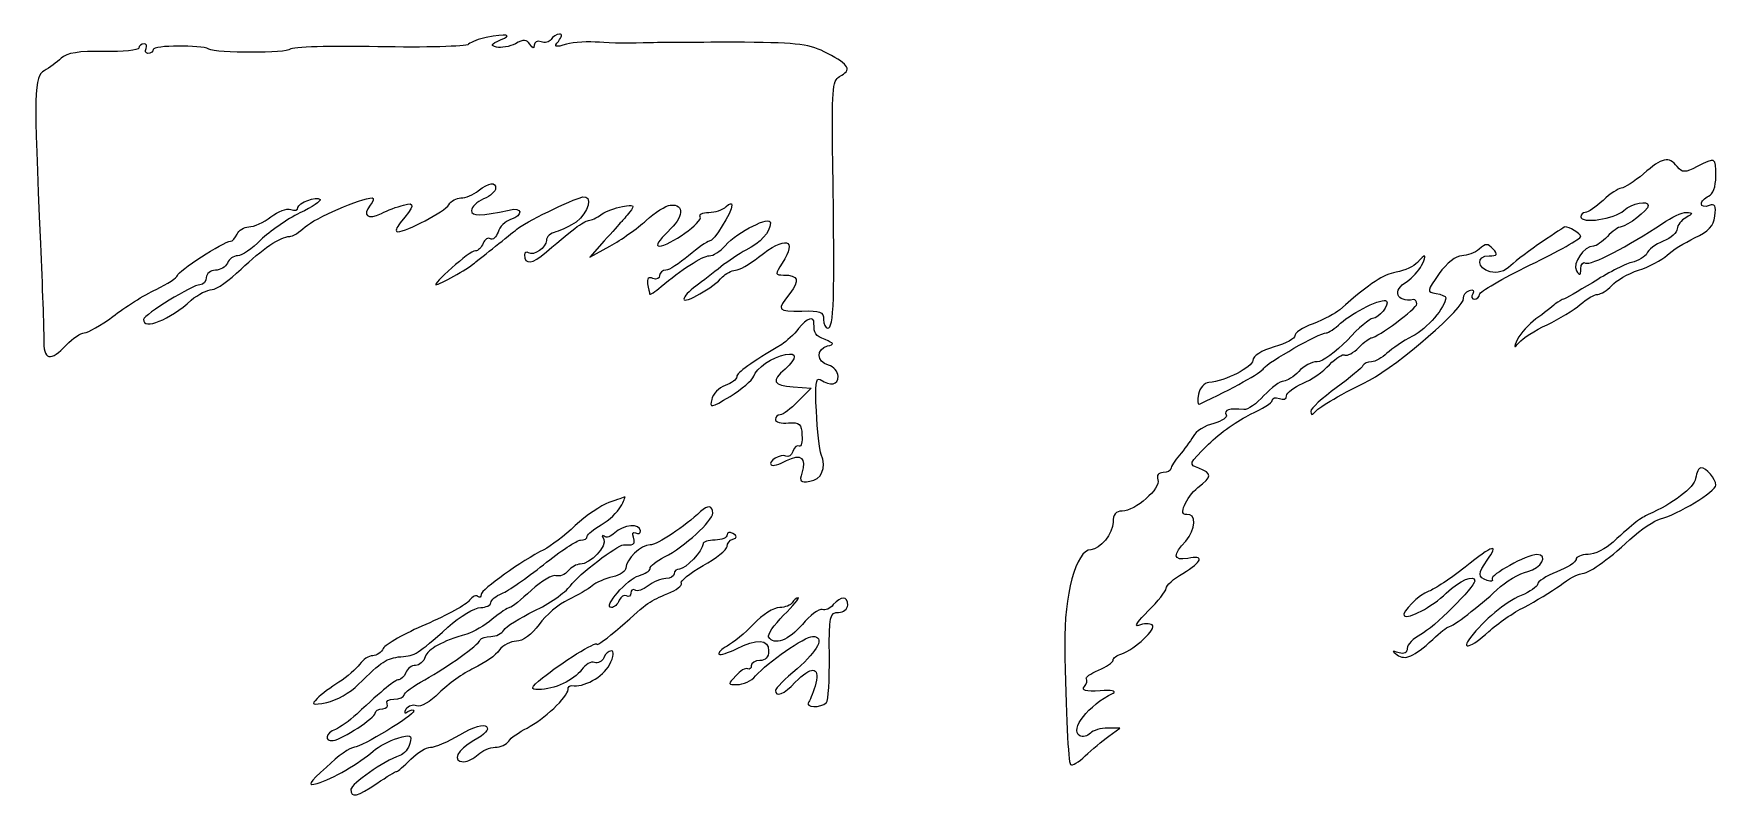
# Model space of a CAD drawing. Extents: x 0 to 69.4, y 0 to 30.3.
# Drawn here: x 63.28 to 69.34, y 12.75 to 15.5 of the extents above; entities that cross this region are included whole.
import ezdxf

# ---------------------------------------------------------------- set-up
doc = ezdxf.new("R2010")
doc.units = 0
doc.header["$MEASUREMENT"] = 0
doc.layers.get('0').update_dxf_attribs({"linetype": 'CONTINUOUS'})

msp = doc.modelspace()

# ---------------------------------------------------------------- linework, layer by layer
at = {"color": 0, "linetype": 'CONTINUOUS'}
for p, q in [((64.9132, 15.4896), (64.9132, 15.4896)), ((69.0793, 14.9983), (69.0793, 14.9983)), ((65.3385, 14.7569), (65.2864, 14.6979)), ((65.2864, 14.6979), (65.3593, 14.7379)), ((68.7149, 14.7535), (68.7149, 14.7535)), ((68.2653, 14.6789), (68.2653, 14.6789)), ((66.0381, 14.441), (66.0381, 14.441)), ((66.019, 14.231), (66.0832, 14.2258)), ((66.0832, 14.2258), (66.0364, 14.1789)), ((69.2668, 13.9013), (69.2668, 13.9013)), ((65.3558, 13.8144), (65.3558, 13.8144)), ((65.6857, 13.7814), (65.6857, 13.7814)), ((65.3767, 13.705), (65.3767, 13.705)), ((68.4371, 13.5818), (68.4371, 13.5818)), ((66.0156, 13.4533), (66.0156, 13.4533)), ((67.1942, 13.002), (67.1508, 13.002)), ((67.1543, 12.9725), (67.1942, 13.002))]:
    msp.add_line(p, q, dxfattribs=at)
for points in [[(63.6633, 15.4514), (63.6633, 15.4444), (63.6061, 15.4375), (63.5383, 15.4392)], [(63.6825, 15.4669), (63.6721, 15.4669), (63.6633, 15.46), (63.6633, 15.4514)], [(63.6894, 15.4496), (63.6946, 15.46), (63.6911, 15.4669), (63.6825, 15.4669)], [(63.6964, 15.4322), (63.6876, 15.4322), (63.6842, 15.441), (63.6894, 15.4496)], [(63.7154, 15.4461), (63.7154, 15.4392), (63.7068, 15.4322), (63.6964, 15.4322)], [(63.915, 15.4479), (63.889, 15.4635), (63.7154, 15.4618), (63.7154, 15.4461)], [(64.2085, 15.4479), (64.1997, 15.4322), (63.9411, 15.4322), (63.915, 15.4479)], [(64.5243, 15.4565), (64.356, 15.46), (64.2136, 15.4549), (64.2085, 15.4479)], [(64.8507, 15.4653), (64.8403, 15.4565), (64.6944, 15.4531), (64.5243, 15.4565)], [(64.9132, 15.4896), (64.8889, 15.4843), (64.8611, 15.4739), (64.8507, 15.4653)], [(64.9653, 15.4808), (65.0104, 15.5), (64.9896, 15.5035), (64.9132, 15.4896)], [(64.9514, 15.4549), (64.9271, 15.46), (64.9306, 15.4653), (64.9653, 15.4808)], [(65.0192, 15.4669), (64.9983, 15.4565), (64.9671, 15.4514), (64.9514, 15.4549)], [(65.0712, 15.4653), (65.059, 15.4826), (65.0486, 15.4843), (65.0192, 15.4669)], [(65.0868, 15.4618), (65.0868, 15.4479), (65.0817, 15.4479), (65.0712, 15.4653)], [(65.1111, 15.4739), (65.0972, 15.4792), (65.0868, 15.4739), (65.0868, 15.4618)], [(65.1476, 15.4826), (65.1407, 15.4722), (65.125, 15.4688), (65.1111, 15.4739)], [(65.1771, 15.5017), (65.1667, 15.5017), (65.1528, 15.4931), (65.1476, 15.4826)], [(65.2032, 15.4653), (65.1615, 15.4531), (65.1563, 15.4549), (65.1736, 15.4757)], [(65.1736, 15.4757), (65.1875, 15.4931), (65.1893, 15.5017), (65.1771, 15.5017)], [(65.3211, 15.4722), (65.2829, 15.4757), (65.2292, 15.4722), (65.2032, 15.4653)], [(65.5035, 15.4704), (65.441, 15.4688), (65.3593, 15.4688), (65.3211, 15.4722)], [(65.8436, 15.4722), (65.7186, 15.4722), (65.566, 15.4722), (65.5035, 15.4704)], [(66.1422, 15.4322), (66.0797, 15.4653), (66.0399, 15.4704), (65.8436, 15.4722)], [(63.3839, 15.4149), (63.3682, 15.401), (63.3422, 15.3803), (63.3231, 15.3699)], [(63.5383, 15.4392), (63.4481, 15.441), (63.4047, 15.434), (63.3839, 15.4149)], [(66.1856, 15.349), (66.2307, 15.3733), (66.2221, 15.3906), (66.1422, 15.4322)], [(63.3231, 15.3699), (63.2867, 15.3472), (63.285, 15.3039), (63.3093, 14.7465)], [(66.1612, 15.04), (66.1578, 15.2986), (66.1596, 15.3333), (66.1856, 15.349)], [(66.1422, 14.4428), (66.1665, 14.4428), (66.1682, 14.5347), (66.1612, 15.04)], [(69.2008, 15.0243), (69.1696, 15.0625), (69.1471, 15.0574), (69.0793, 14.9983)], [(69.2721, 15.0243), (69.2269, 15.0018), (69.22, 15.0018), (69.2008, 15.0243)], [(69.3397, 14.9896), (69.3397, 15.059), (69.3381, 15.059), (69.2721, 15.0243)], [(64.8854, 14.9375), (64.9254, 14.9671), (64.9479, 14.9706), (64.9479, 14.9463)], [(69.0793, 14.9983), (69.0464, 14.9706), (69.0099, 14.9479), (68.9994, 14.9463)], [(69.3137, 14.9185), (69.3293, 14.9236), (69.3397, 14.9514), (69.3397, 14.9896)], [(64.2362, 14.8768), (64.2362, 14.8942), (64.3039, 14.9185), (64.316, 14.9063)], [(64.316, 14.9063), (64.3212, 14.9011), (64.2882, 14.8785), (64.2432, 14.8576)], [(64.2622, 14.8074), (64.2969, 14.8386), (64.4636, 14.9115), (64.5035, 14.9115)], [(64.5035, 14.9115), (64.5104, 14.9115), (64.5087, 14.8993), (64.4965, 14.8854)], [(64.6164, 14.8854), (64.6597, 14.8993), (64.6563, 14.8819), (64.6042, 14.8213)], [(64.7796, 14.8872), (64.7865, 14.9011), (64.8074, 14.9115), (64.8229, 14.9115)], [(64.8229, 14.9115), (64.8386, 14.9115), (64.8681, 14.9236), (64.8854, 14.9375)], [(64.9046, 14.9081), (64.8803, 14.8976), (64.8611, 14.8785), (64.8611, 14.8664)], [(64.9479, 14.9463), (64.9479, 14.9358), (64.9289, 14.9185), (64.9046, 14.9081)], [(65.0243, 14.7986), (65.0469, 14.8213), (65.2239, 14.9063), (65.2604, 14.915)], [(65.2604, 14.915), (65.2986, 14.9236), (65.2829, 14.8576), (65.2378, 14.8247)], [(68.9336, 14.9028), (68.9075, 14.8785), (68.8797, 14.8594), (68.8693, 14.8594)], [(68.9994, 14.9463), (68.9892, 14.9463), (68.9596, 14.9271), (68.9336, 14.9028)], [(69.0082, 14.8664), (69.0376, 14.8924), (69.0967, 14.9046), (69.0967, 14.8838)], [(69.2876, 14.8907), (69.2876, 14.8993), (69.2999, 14.9115), (69.3137, 14.9185)], [(64.0592, 14.8074), (64.0782, 14.8074), (64.1129, 14.8229), (64.139, 14.8438)], [(64.2432, 14.8576), (64.1962, 14.8351), (64.1337, 14.79), (64.1025, 14.7604)], [(64.139, 14.8438), (64.165, 14.8629), (64.1962, 14.875), (64.2101, 14.8699)], [(64.2101, 14.8699), (64.224, 14.8646), (64.2362, 14.8681), (64.2362, 14.8768)], [(64.4965, 14.8854), (64.4653, 14.849), (64.4879, 14.8317), (64.5365, 14.856)], [(64.5365, 14.856), (64.5574, 14.8664), (64.5938, 14.8803), (64.6164, 14.8854)], [(64.5956, 14.79), (64.6268, 14.79), (64.7657, 14.8629), (64.7796, 14.8872)], [(64.8611, 14.8664), (64.8611, 14.8456), (64.8942, 14.8456), (64.9965, 14.8681)], [(64.9965, 14.8681), (65.0435, 14.8803), (65.0486, 14.849), (65.0018, 14.8333)], [(65.2864, 14.8317), (65.2986, 14.8333), (65.3194, 14.8438), (65.3315, 14.8542)], [(65.3315, 14.8542), (65.3454, 14.8629), (65.3767, 14.8768), (65.4044, 14.8803)], [(65.4306, 14.8611), (65.4183, 14.8456), (65.4044, 14.8299), (65.3993, 14.8247)], [(65.4044, 14.8803), (65.4461, 14.8889), (65.4496, 14.8854), (65.4306, 14.8611)], [(65.4896, 14.8299), (65.5208, 14.8594), (65.5607, 14.8838), (65.5764, 14.8854)], [(65.5364, 14.7379), (65.5729, 14.7379), (65.6961, 14.8264), (65.6839, 14.8438)], [(65.5764, 14.8854), (65.6301, 14.8907), (65.625, 14.8421), (65.5676, 14.79)], [(65.6839, 14.8438), (65.6788, 14.8525), (65.6926, 14.8594), (65.7151, 14.8594)], [(65.7151, 14.8594), (65.7378, 14.8594), (65.7656, 14.8681), (65.7776, 14.8803)], [(65.7985, 14.8854), (65.7985, 14.8594), (65.7325, 14.7553), (65.7169, 14.7553)], [(65.7742, 14.7396), (65.8211, 14.7917), (65.9374, 14.849), (65.9374, 14.8213)], [(65.7776, 14.8803), (65.7899, 14.8924), (65.7985, 14.8942), (65.7985, 14.8854)], [(68.8538, 14.8438), (68.8538, 14.8178), (68.9753, 14.8351), (69.0082, 14.8664)], [(68.8693, 14.8594), (68.8607, 14.8594), (68.8538, 14.8525), (68.8538, 14.8438)], [(69.0967, 14.8838), (69.0967, 14.8681), (69.0203, 14.809), (68.9994, 14.8074)], [(69.1471, 14.8194), (69.18, 14.8421), (69.2182, 14.8594), (69.2339, 14.8594)], [(69.2321, 14.8403), (69.2147, 14.8317), (69.2008, 14.8125), (69.2008, 14.8004)], [(69.2339, 14.8594), (69.2582, 14.8576), (69.2582, 14.856), (69.2321, 14.8403)], [(69.2633, 14.7674), (69.3137, 14.7917), (69.3328, 14.8108), (69.3362, 14.8456)], [(69.3154, 14.8838), (69.2999, 14.8785), (69.2876, 14.8803), (69.2876, 14.8907)], [(69.3362, 14.8456), (69.3415, 14.8838), (69.3362, 14.8924), (69.3154, 14.8838)], [(63.9932, 14.7553), (64.0001, 14.7553), (64.0106, 14.7674), (64.0175, 14.7813)], [(64.0175, 14.7813), (64.0226, 14.7951), (64.0418, 14.8074), (64.0592, 14.8074)], [(64.2067, 14.7726), (64.2171, 14.7726), (64.2414, 14.7882), (64.2622, 14.8074)], [(64.6042, 14.8213), (64.5903, 14.8039), (64.5851, 14.79), (64.5956, 14.79)], [(64.9567, 14.7882), (64.9497, 14.7708), (64.9375, 14.7588), (64.9289, 14.7639)], [(64.9479, 14.7379), (64.9792, 14.7622), (65.0122, 14.79), (65.0243, 14.7986)], [(65.0018, 14.8333), (64.9826, 14.8282), (64.9618, 14.8074), (64.9567, 14.7882)], [(65.1303, 14.7171), (65.2396, 14.8108), (65.2656, 14.8282), (65.2864, 14.8317)], [(65.165, 14.79), (65.1458, 14.7847), (65.1303, 14.7708), (65.1303, 14.7588)], [(65.2378, 14.8247), (65.2169, 14.8108), (65.184, 14.7951), (65.165, 14.79)], [(65.3993, 14.8247), (65.394, 14.8194), (65.3681, 14.7882), (65.3385, 14.7569)], [(65.3593, 14.7379), (65.3993, 14.7604), (65.4583, 14.8021), (65.4896, 14.8299)], [(65.5676, 14.79), (65.5347, 14.7588), (65.5225, 14.7379), (65.5364, 14.7379)], [(65.9374, 14.8213), (65.9357, 14.7882), (65.901, 14.75), (65.8489, 14.724)], [(68.7964, 14.8074), (68.7947, 14.8074), (68.7582, 14.7831), (68.7149, 14.7535)], [(68.8538, 14.7726), (68.8538, 14.7831), (68.8103, 14.809), (68.7964, 14.8074)], [(68.8711, 14.6771), (68.8885, 14.6667), (69.0256, 14.7379), (69.1471, 14.8194)], [(68.9994, 14.8074), (68.9892, 14.8074), (68.9665, 14.7917), (68.9492, 14.7726)], [(69.2008, 14.8004), (69.2008, 14.7865), (69.1783, 14.7674), (69.1506, 14.7553)], [(63.3093, 14.7465), (63.3163, 14.5938), (63.3214, 14.4393), (63.3214, 14.4046)], [(63.8022, 14.6319), (63.8022, 14.6476), (63.9689, 14.7553), (63.9932, 14.7553)], [(64.1025, 14.7604), (64.0712, 14.7292), (64.0349, 14.7032), (64.0192, 14.7032)], [(64.0314, 14.6546), (64.1078, 14.7275), (64.1719, 14.7726), (64.2067, 14.7726)], [(64.875, 14.7206), (64.8646, 14.7206), (64.8264, 14.6928), (64.79, 14.6597)], [(64.8715, 14.6771), (64.8837, 14.6875), (64.9167, 14.7136), (64.9479, 14.7379)], [(64.9028, 14.7483), (64.8976, 14.7326), (64.8837, 14.7206), (64.875, 14.7206)], [(64.9289, 14.7639), (64.9201, 14.7708), (64.9081, 14.7622), (64.9028, 14.7483)], [(65.066, 14.7136), (65.059, 14.7188), (65.0521, 14.7153), (65.0521, 14.7067)], [(65.1303, 14.7588), (65.1303, 14.7326), (65.0851, 14.7014), (65.066, 14.7136)], [(65.7169, 14.7553), (65.7082, 14.7553), (65.6753, 14.731), (65.6424, 14.7032)], [(65.7169, 14.7032), (65.7308, 14.7032), (65.7551, 14.7188), (65.7742, 14.7396)], [(65.8489, 14.724), (65.8246, 14.7101), (65.7829, 14.684), (65.7586, 14.6632)], [(65.894, 14.6979), (65.9913, 14.7761), (66.0364, 14.7639), (65.979, 14.6771)], [(68.4875, 14.7275), (68.4736, 14.7136), (68.444, 14.7032), (68.425, 14.7032)], [(68.5378, 14.7275), (68.5188, 14.7483), (68.5118, 14.7483), (68.4875, 14.7275)], [(68.5239, 14.7032), (68.5533, 14.7032), (68.5568, 14.7067), (68.5378, 14.7275)], [(68.7149, 14.7535), (68.6714, 14.724), (68.6211, 14.6858), (68.6019, 14.6685)], [(68.6714, 14.6701), (68.7721, 14.7188), (68.8538, 14.7657), (68.8538, 14.7726)], [(68.8989, 14.7379), (68.8642, 14.7379), (68.8225, 14.6754), (68.8381, 14.6493)], [(68.9492, 14.7726), (68.9318, 14.7535), (68.9093, 14.7379), (68.8989, 14.7379)], [(69.1506, 14.7553), (69.1228, 14.7449), (69.095, 14.724), (69.0915, 14.7118)], [(69.1644, 14.7049), (69.1818, 14.7222), (69.2269, 14.75), (69.2633, 14.7674)], [(63.9828, 14.6771), (63.9758, 14.6632), (63.9567, 14.6511), (63.9393, 14.6511)], [(64.0192, 14.7032), (64.0036, 14.7032), (63.9879, 14.691), (63.9828, 14.6771)], [(64.79, 14.6597), (64.7518, 14.6268), (64.7275, 14.599), (64.7326, 14.599)], [(64.7326, 14.599), (64.7465, 14.599), (64.8456, 14.6546), (64.8715, 14.6771)], [(65.0521, 14.7067), (65.0521, 14.6701), (65.0782, 14.6719), (65.1303, 14.7171)], [(65.5433, 14.5921), (65.6128, 14.6511), (65.6926, 14.7032), (65.7169, 14.7032)], [(65.6424, 14.7032), (65.6093, 14.6754), (65.5711, 14.6511), (65.5607, 14.6511)], [(65.7586, 14.6632), (65.7325, 14.6424), (65.6926, 14.6111), (65.6683, 14.5938)], [(65.8107, 14.6511), (65.8246, 14.6511), (65.861, 14.6719), (65.894, 14.6979)], [(65.979, 14.6771), (65.9531, 14.6354), (65.9531, 14.6338), (65.9843, 14.6338)], [(68.2653, 14.6789), (68.2531, 14.665), (68.2201, 14.6493), (68.1889, 14.6442)], [(68.2288, 14.6111), (68.2461, 14.6233), (68.2704, 14.6493), (68.2808, 14.6685)], [(68.2808, 14.6685), (68.3017, 14.7083), (68.2947, 14.7136), (68.2653, 14.6789)], [(68.425, 14.7032), (68.4042, 14.7032), (68.3711, 14.6771), (68.3433, 14.6389)], [(68.5274, 14.6458), (68.4788, 14.6581), (68.4771, 14.7032), (68.5239, 14.7032)], [(68.4892, 14.5643), (68.4892, 14.5729), (68.5707, 14.6215), (68.6714, 14.6701)], [(68.6019, 14.6685), (68.5794, 14.6458), (68.5533, 14.6389), (68.5274, 14.6458)], [(68.8538, 14.6563), (68.8538, 14.6736), (68.8624, 14.6824), (68.8711, 14.6771)], [(69.036, 14.6789), (69.0099, 14.6719), (68.9457, 14.6389), (68.8954, 14.606)], [(69.0915, 14.7118), (69.0862, 14.6997), (69.0603, 14.6858), (69.036, 14.6789)], [(69.0619, 14.6511), (69.1001, 14.6632), (69.1453, 14.6875), (69.1644, 14.7049)], [(63.8837, 14.599), (63.8578, 14.599), (63.6825, 14.4914), (63.6807, 14.474)], [(63.7258, 14.5817), (63.7675, 14.6025), (63.8022, 14.625), (63.8022, 14.6319)], [(63.9064, 14.625), (63.9064, 14.6111), (63.896, 14.599), (63.8837, 14.599)], [(63.9393, 14.6511), (63.9219, 14.6511), (63.9064, 14.6389), (63.9064, 14.625)], [(63.9272, 14.5817), (63.9428, 14.5817), (63.9897, 14.6146), (64.0314, 14.6546)], [(65.5139, 14.6215), (65.4982, 14.6285), (65.4913, 14.6215), (65.4947, 14.6025)], [(65.4947, 14.6025), (65.4982, 14.5868), (65.5017, 14.5694), (65.5017, 14.566)], [(65.5382, 14.6319), (65.5382, 14.6215), (65.5278, 14.6164), (65.5139, 14.6215)], [(65.5607, 14.6511), (65.5486, 14.6511), (65.5382, 14.6424), (65.5382, 14.6319)], [(65.625, 14.5469), (65.625, 14.5278), (65.7343, 14.5903), (65.7638, 14.6268)], [(65.7638, 14.6268), (65.776, 14.6389), (65.7968, 14.6511), (65.8107, 14.6511)], [(65.9843, 14.6338), (66.0381, 14.6338), (66.0433, 14.6146), (66.0068, 14.5678)], [(68.1889, 14.6442), (68.1403, 14.6338), (68.1038, 14.6111), (67.9858, 14.5088)], [(68.2514, 14.5451), (68.1889, 14.5347), (68.1732, 14.5782), (68.2288, 14.6111)], [(68.3433, 14.6389), (68.3, 14.5764), (68.2982, 14.5729), (68.3329, 14.5678)], [(68.8954, 14.606), (68.8433, 14.5747), (68.7964, 14.5469), (68.7913, 14.5469)], [(68.8381, 14.6493), (68.8503, 14.6303), (68.8538, 14.6319), (68.8538, 14.6563)], [(68.9649, 14.5956), (68.9804, 14.6146), (69.0237, 14.6389), (69.0619, 14.6511)], [(63.5696, 14.4844), (63.6131, 14.5174), (63.6825, 14.5625), (63.7258, 14.5817)], [(63.6807, 14.474), (63.679, 14.4342), (63.7744, 14.4722), (63.8525, 14.5435)], [(63.8525, 14.5435), (63.8768, 14.5643), (63.9115, 14.5817), (63.9272, 14.5817)], [(65.5017, 14.566), (65.5035, 14.5608), (65.5208, 14.5729), (65.5433, 14.5921)], [(65.6683, 14.5938), (65.644, 14.5764), (65.625, 14.5556), (65.625, 14.5469)], [(66.0068, 14.5678), (65.9582, 14.5069), (65.9617, 14.5018), (66.0503, 14.5035)], [(67.9893, 14.4601), (68.0326, 14.5), (68.1419, 14.5539), (68.1542, 14.54)], [(68.0933, 14.2553), (68.1975, 14.3108), (68.4389, 14.5192), (68.4319, 14.5504)], [(68.1542, 14.54), (68.1663, 14.5278), (68.1264, 14.4775), (68.1038, 14.4775)], [(68.3676, 14.5521), (68.3676, 14.5192), (68.3, 14.4393), (68.2479, 14.4133)], [(68.2635, 14.5296), (68.2635, 14.54), (68.2583, 14.5451), (68.2514, 14.5451)], [(68.3329, 14.5678), (68.3521, 14.5643), (68.3676, 14.5574), (68.3676, 14.5521)], [(68.4319, 14.5504), (68.4301, 14.5608), (68.4389, 14.5729), (68.4528, 14.5782)], [(68.4528, 14.5782), (68.4667, 14.5833), (68.4718, 14.5782), (68.4649, 14.566)], [(68.4649, 14.566), (68.4579, 14.5556), (68.4614, 14.5469), (68.4701, 14.5469)], [(68.4701, 14.5469), (68.4806, 14.5469), (68.4892, 14.5539), (68.4892, 14.5643)], [(68.7913, 14.5469), (68.7878, 14.5469), (68.7739, 14.5382), (68.7617, 14.5296)], [(68.8519, 14.5278), (68.8746, 14.5486), (68.9024, 14.5643), (68.9144, 14.5643)], [(68.9144, 14.5643), (68.9267, 14.5643), (68.9475, 14.5782), (68.9649, 14.5956)], [(63.4672, 14.4254), (63.4811, 14.4254), (63.5279, 14.4532), (63.5696, 14.4844)], [(66.0936, 14.4601), (66.0936, 14.4879), (66.0693, 14.4792), (66.0381, 14.441)], [(66.0503, 14.5035), (66.1163, 14.5069), (66.1283, 14.5018), (66.1283, 14.474)], [(67.9858, 14.5088), (67.9719, 14.4965), (67.9303, 14.474), (67.8903, 14.4583)], [(68.1038, 14.4775), (68.0951, 14.4775), (68.0535, 14.4428), (68.0136, 14.3994)], [(68.1003, 14.4081), (68.1211, 14.4081), (68.2635, 14.5139), (68.2635, 14.5296)], [(68.6922, 14.4757), (68.6663, 14.4567), (68.6367, 14.4238), (68.6262, 14.4029)], [(68.7617, 14.5296), (68.7496, 14.5192), (68.72, 14.4949), (68.6922, 14.4757)], [(68.7322, 14.4549), (68.7756, 14.4757), (68.8294, 14.5069), (68.8519, 14.5278)], [(63.4029, 14.3821), (63.4256, 14.4064), (63.455, 14.4254), (63.4672, 14.4254)], [(66.0381, 14.441), (66.0225, 14.4203), (65.9947, 14.3942), (65.9774, 14.3838)], [(66.1336, 14.4011), (66.0971, 14.4168), (66.0936, 14.4219), (66.0936, 14.4601)], [(66.1283, 14.474), (66.1283, 14.4567), (66.1353, 14.4428), (66.1422, 14.4428)], [(67.7132, 14.2988), (67.7271, 14.3196), (67.9129, 14.4254), (67.9372, 14.4254)], [(67.8243, 14.415), (67.8261, 14.4046), (67.7931, 14.3872), (67.7497, 14.3751)], [(67.8903, 14.4583), (67.8521, 14.4444), (67.8226, 14.4238), (67.8243, 14.415)], [(67.9372, 14.4254), (67.9458, 14.4254), (67.9685, 14.441), (67.9893, 14.4601)], [(68.6315, 14.3907), (68.6436, 14.4064), (68.6887, 14.4342), (68.7322, 14.4549)], [(63.3214, 14.4046), (63.3196, 14.3265), (63.3457, 14.3196), (63.4029, 14.3821)], [(65.9774, 14.3838), (65.8679, 14.3196), (65.8158, 14.2814), (65.8158, 14.2675)], [(65.9913, 14.3474), (66.0346, 14.356), (66.0329, 14.3351), (65.9894, 14.2953)], [(66.1457, 14.3092), (66.1024, 14.3196), (66.1006, 14.3682), (66.1422, 14.3786)], [(66.1422, 14.3786), (66.1682, 14.3838), (66.1665, 14.3872), (66.1336, 14.4011)], [(67.7497, 14.3751), (67.7046, 14.3613), (67.6733, 14.3421), (67.6733, 14.3265)], [(68.0136, 14.3994), (67.9719, 14.356), (67.9233, 14.3213), (67.9042, 14.3213)], [(68.0049, 14.3456), (68.0136, 14.3421), (68.0344, 14.3525), (68.0551, 14.3733)], [(68.0551, 14.3733), (68.0743, 14.3925), (68.0951, 14.4081), (68.1003, 14.4081)], [(68.2479, 14.4133), (68.2149, 14.396), (68.1732, 14.3682), (68.1558, 14.3525)], [(68.6262, 14.4029), (68.6107, 14.3699), (68.6124, 14.3682), (68.6315, 14.3907)], [(65.8767, 14.2692), (65.8853, 14.2988), (65.9443, 14.3386), (65.9913, 14.3474)], [(65.9894, 14.2953), (65.9392, 14.2501), (65.9461, 14.2379), (66.019, 14.231)], [(66.1804, 14.2692), (66.1804, 14.2865), (66.1647, 14.3039), (66.1457, 14.3092)], [(67.4807, 14.1685), (67.6021, 14.2258), (67.7028, 14.2814), (67.7132, 14.2988)], [(67.6733, 14.3265), (67.6733, 14.3022), (67.5744, 14.2518), (67.5154, 14.2467)], [(67.9042, 14.3213), (67.8851, 14.3213), (67.8556, 14.3057), (67.8382, 14.2865)], [(67.8521, 14.2432), (67.8817, 14.2553), (67.9268, 14.2865), (67.9493, 14.3108)], [(67.9493, 14.3108), (67.9719, 14.3351), (67.9979, 14.3508), (68.0049, 14.3456)], [(68.069, 14.3074), (68.0674, 14.3004), (68.0222, 14.264), (67.9736, 14.2275)], [(68.1003, 14.3213), (68.0864, 14.3213), (68.0725, 14.3161), (68.069, 14.3074)], [(68.1558, 14.3525), (68.1385, 14.3351), (68.1142, 14.3213), (68.1003, 14.3213)], [(65.7742, 14.2363), (65.7517, 14.2275), (65.729, 14.205), (65.7256, 14.1858)], [(65.8158, 14.2675), (65.8158, 14.2588), (65.7968, 14.2432), (65.7742, 14.2363)], [(65.7915, 14.1963), (65.8332, 14.2224), (65.8714, 14.2553), (65.8767, 14.2692)], [(66.1024, 14.1442), (66.0971, 14.2379), (66.1006, 14.2675), (66.1163, 14.2571)], [(66.1163, 14.2571), (66.1544, 14.2328), (66.1804, 14.2379), (66.1804, 14.2692)], [(67.5154, 14.2467), (67.4981, 14.2449), (67.4824, 14.2275), (67.4772, 14.205)], [(67.7844, 14.2518), (67.7706, 14.2518), (67.7393, 14.2275), (67.7132, 14.1997)], [(67.8382, 14.2865), (67.8208, 14.2675), (67.7965, 14.2518), (67.7844, 14.2518)], [(67.7949, 14.1981), (67.7949, 14.2101), (67.8208, 14.2293), (67.8521, 14.2432)], [(67.8956, 14.139), (67.9076, 14.1564), (67.9667, 14.1911), (68.0933, 14.2553)], [(65.7256, 14.1858), (65.7169, 14.1546), (65.7221, 14.1546), (65.7915, 14.1963)], [(66.0364, 14.1789), (66.0103, 14.1511), (65.9808, 14.1303), (65.9721, 14.1303)], [(67.4772, 14.205), (67.4737, 14.1824), (67.4737, 14.1668), (67.4807, 14.1685)], [(67.7132, 14.1997), (67.6872, 14.1703), (67.6542, 14.1476), (67.6403, 14.1494)], [(67.6646, 14.1321), (67.7081, 14.1511), (67.7428, 14.1738), (67.7428, 14.1824)], [(67.7428, 14.1824), (67.7428, 14.1911), (67.7549, 14.1946), (67.7688, 14.1893)], [(67.7688, 14.1893), (67.7826, 14.1824), (67.7949, 14.1876), (67.7949, 14.1981)], [(67.9736, 14.2275), (67.9233, 14.1911), (67.8817, 14.1529), (67.8817, 14.1425)], [(65.9721, 14.1303), (65.9617, 14.1303), (65.9547, 14.1233), (65.9547, 14.1129)], [(65.9547, 14.1129), (65.9547, 14.1043), (65.9756, 14.099), (66.0017, 14.1008)], [(66.1197, 13.9879), (66.1128, 14.0036), (66.1058, 14.0747), (66.1024, 14.1442)], [(67.5136, 14.0244), (67.5536, 14.0643), (67.6229, 14.1129), (67.6646, 14.1321)], [(67.5778, 14.1303), (67.5831, 14.1217), (67.5622, 14.1078), (67.5328, 14.099)], [(67.6403, 14.1494), (67.5882, 14.1546), (67.5675, 14.1476), (67.5778, 14.1303)], [(67.8817, 14.1425), (67.8817, 14.1286), (67.8868, 14.1286), (67.8956, 14.139)], [(66.0017, 14.1008), (66.0415, 14.1043), (66.0485, 14.0974), (66.0503, 14.0574)], [(66.0503, 14.0574), (66.0519, 14.0314), (66.0485, 14.014), (66.0399, 14.0175)], [(67.4581, 14.0522), (67.4476, 14.0349), (67.4251, 14.0036), (67.4094, 13.9844)], [(67.5328, 14.099), (67.5015, 14.0921), (67.4685, 14.0713), (67.4581, 14.0522)], [(65.9929, 13.981), (65.9756, 13.9914), (65.9253, 13.9619), (65.9392, 13.9499)], [(66.0172, 13.9983), (66.0121, 13.9844), (66.0017, 13.9758), (65.9929, 13.981)], [(65.9947, 13.9654), (66.0468, 13.9914), (66.0676, 13.9758), (66.0503, 13.9203)], [(66.0399, 14.0175), (66.0329, 14.0226), (66.0225, 14.014), (66.0172, 13.9983)], [(67.4789, 13.9376), (67.4407, 13.9515), (67.4425, 13.9533), (67.5136, 14.0244)], [(65.9392, 13.9499), (65.9443, 13.9446), (65.9686, 13.9515), (65.9947, 13.9654)], [(66.0781, 13.8908), (66.1214, 13.896), (66.1388, 13.9394), (66.1197, 13.9879)], [(67.3782, 13.936), (67.3782, 13.929), (67.3661, 13.9221), (67.3504, 13.9221)], [(67.4094, 13.9844), (67.3921, 13.9654), (67.3782, 13.9446), (67.3782, 13.936)], [(67.4754, 13.8682), (67.5275, 13.9082), (67.5275, 13.9186), (67.4789, 13.9376)], [(69.286, 13.9394), (69.279, 13.9394), (69.2703, 13.9221), (69.2668, 13.9013)], [(69.3397, 13.8769), (69.3397, 13.8994), (69.305, 13.9394), (69.286, 13.9394)], [(66.0503, 13.9203), (66.0399, 13.8908), (66.045, 13.8856), (66.0781, 13.8908)], [(67.3314, 13.896), (67.3435, 13.8665), (67.2497, 13.7832), (67.2029, 13.7832)], [(67.3504, 13.9221), (67.3331, 13.9221), (67.3261, 13.9117), (67.3314, 13.896)], [(69.2668, 13.9013), (69.2617, 13.8682), (69.1835, 13.8092), (69.0967, 13.771)], [(69.1401, 13.7554), (69.2026, 13.771), (69.3397, 13.8543), (69.3397, 13.8769)], [(65.3558, 13.8144), (65.3281, 13.804), (65.2725, 13.7675), (65.2343, 13.7311)], [(65.4132, 13.8335), (65.4097, 13.8335), (65.3854, 13.8248), (65.3558, 13.8144)], [(65.3975, 13.7988), (65.4097, 13.8196), (65.4149, 13.8352), (65.4132, 13.8335)], [(67.4356, 13.771), (67.4025, 13.7641), (67.4321, 13.8335), (67.4754, 13.8682)], [(65.3281, 13.7345), (65.3558, 13.7502), (65.3871, 13.7797), (65.3975, 13.7988)], [(65.6857, 13.7814), (65.6301, 13.7293), (65.5294, 13.6616), (65.5035, 13.6616)], [(65.5556, 13.6182), (65.6285, 13.6564), (65.729, 13.7467), (65.729, 13.7762)], [(65.729, 13.7762), (65.729, 13.804), (65.7117, 13.8057), (65.6857, 13.7814)], [(67.2029, 13.7832), (67.1803, 13.7832), (67.1699, 13.771), (67.1699, 13.7432)], [(67.4321, 13.6755), (67.4685, 13.7154), (67.4703, 13.7779), (67.4356, 13.771)], [(69.0967, 13.771), (69.0689, 13.7588), (69.0464, 13.7415), (68.97, 13.672)], [(69.0307, 13.6807), (69.0707, 13.7172), (69.1193, 13.7502), (69.1401, 13.7554)], [(65.2343, 13.7311), (65.1962, 13.6946), (65.1458, 13.6564), (65.1215, 13.6443)], [(65.2535, 13.679), (65.2674, 13.679), (65.2778, 13.6842), (65.2778, 13.6929)], [(65.2778, 13.6929), (65.2778, 13.6998), (65.3003, 13.7172), (65.3281, 13.7345)], [(65.3385, 13.6929), (65.3299, 13.6998), (65.3299, 13.6946), (65.3368, 13.6825)], [(65.3767, 13.705), (65.3628, 13.6911), (65.3454, 13.6859), (65.3385, 13.6929)], [(65.4688, 13.712), (65.4688, 13.7398), (65.4063, 13.7345), (65.3767, 13.705)], [(65.4357, 13.6616), (65.4461, 13.6616), (65.4496, 13.6738), (65.4444, 13.6894)], [(65.4444, 13.6894), (65.4392, 13.7033), (65.441, 13.7102), (65.4514, 13.705)], [(65.4514, 13.705), (65.4618, 13.6998), (65.4688, 13.7033), (65.4688, 13.712)], [(65.7811, 13.6981), (65.7811, 13.6877), (65.7621, 13.679), (65.7378, 13.679)], [(65.8019, 13.7033), (65.7899, 13.7102), (65.7811, 13.7068), (65.7811, 13.6981)], [(65.8019, 13.6825), (65.8176, 13.6877), (65.8176, 13.6929), (65.8019, 13.7033)], [(67.1699, 13.7432), (67.1699, 13.7033), (67.1231, 13.6443), (67.09, 13.6443)], [(65.1215, 13.6443), (65.0435, 13.6061), (64.8958, 13.5002), (64.8958, 13.4829)], [(65.1199, 13.5904), (65.1806, 13.6391), (65.2413, 13.679), (65.2535, 13.679)], [(65.2169, 13.5141), (65.2465, 13.5557), (65.3854, 13.6616), (65.4079, 13.6616)], [(65.3368, 13.6825), (65.3507, 13.6582), (65.2882, 13.5922), (65.2517, 13.5922)], [(65.4079, 13.6616), (65.4132, 13.6616), (65.4253, 13.6616), (65.4357, 13.6616)], [(65.5035, 13.6616), (65.4704, 13.6616), (65.4167, 13.6095), (65.4167, 13.5783)], [(65.6943, 13.6651), (65.6943, 13.6408), (65.6319, 13.5748), (65.6093, 13.5748)], [(65.7378, 13.679), (65.7135, 13.679), (65.6943, 13.672), (65.6943, 13.6651)], [(65.6943, 13.587), (65.7413, 13.613), (65.7811, 13.6443), (65.7811, 13.6564)], [(65.7811, 13.6564), (65.7811, 13.6668), (65.7899, 13.679), (65.8019, 13.6825)], [(67.09, 13.6443), (67.0379, 13.6443), (66.9928, 13.4777), (66.9963, 13.3023)], [(67.439, 13.613), (67.3869, 13.6043), (67.3835, 13.6252), (67.4321, 13.6755)], [(68.5169, 13.6061), (68.5603, 13.6686), (68.5394, 13.6634), (68.4371, 13.5818)], [(68.8538, 13.5575), (68.8797, 13.5575), (68.9457, 13.6026), (69.0307, 13.6807)], [(68.97, 13.672), (68.944, 13.6477), (68.9024, 13.6269), (68.8797, 13.6269)], [(64.9706, 13.4863), (64.9914, 13.495), (65.059, 13.5418), (65.1199, 13.5904)], [(65.2083, 13.5679), (65.1979, 13.554), (65.1771, 13.547), (65.165, 13.5505)], [(65.2517, 13.5922), (65.2396, 13.5922), (65.2204, 13.5818), (65.2083, 13.5679)], [(65.4167, 13.5783), (65.4167, 13.5679), (65.3958, 13.5523), (65.3697, 13.547)], [(65.4635, 13.5505), (65.4861, 13.5575), (65.5035, 13.5679), (65.5035, 13.5766)], [(65.5035, 13.5766), (65.5035, 13.5852), (65.526, 13.6026), (65.5556, 13.6182)], [(65.6093, 13.5748), (65.5989, 13.5748), (65.5903, 13.5679), (65.5903, 13.5575)], [(65.6163, 13.5227), (65.6111, 13.5314), (65.6458, 13.5592), (65.6943, 13.587)], [(67.4217, 13.5592), (67.4928, 13.6026), (67.4997, 13.6252), (67.439, 13.613)], [(68.4371, 13.5818), (68.385, 13.5401), (68.326, 13.5019), (68.3069, 13.495)], [(68.5169, 13.5332), (68.4822, 13.547), (68.4822, 13.5575), (68.5169, 13.6061)], [(68.6957, 13.6269), (68.6593, 13.6269), (68.5256, 13.5523), (68.5343, 13.5384)], [(68.6628, 13.5661), (68.7114, 13.5766), (68.7392, 13.6269), (68.6957, 13.6269)], [(68.8364, 13.6095), (68.8364, 13.5991), (68.8051, 13.58), (68.7669, 13.5644)], [(68.8797, 13.6269), (68.8554, 13.6269), (68.8364, 13.6182), (68.8364, 13.6095)], [(65.165, 13.5505), (65.1528, 13.5557), (65.1129, 13.5314), (65.0764, 13.4984)], [(65.0868, 13.4238), (65.1389, 13.4481), (65.1979, 13.4898), (65.2169, 13.5141)], [(65.2951, 13.5141), (65.2813, 13.5019), (65.2413, 13.4794), (65.2083, 13.4638)], [(65.3697, 13.547), (65.3419, 13.5401), (65.309, 13.5262), (65.2951, 13.5141)], [(65.3646, 13.436), (65.3315, 13.436), (65.4218, 13.5401), (65.4635, 13.5505)], [(65.4965, 13.5141), (65.4792, 13.5002), (65.4565, 13.4932), (65.4496, 13.4984)], [(65.5607, 13.5401), (65.5433, 13.5401), (65.5139, 13.5279), (65.4965, 13.5141)], [(65.5903, 13.5575), (65.5903, 13.5488), (65.5764, 13.5401), (65.5607, 13.5401)], [(65.5676, 13.4863), (65.5989, 13.4984), (65.6197, 13.5158), (65.6163, 13.5227)], [(67.3608, 13.5054), (67.3608, 13.5158), (67.3886, 13.5401), (67.4217, 13.5592)], [(68.4718, 13.5314), (68.4718, 13.5106), (68.3225, 13.3613), (68.2774, 13.3388)], [(68.3694, 13.4881), (68.4181, 13.5332), (68.4718, 13.5575), (68.4718, 13.5314)], [(68.5343, 13.5384), (68.5394, 13.5297), (68.5308, 13.5279), (68.5169, 13.5332)], [(68.5517, 13.5002), (68.5829, 13.5297), (68.6332, 13.5592), (68.6628, 13.5661)], [(68.6975, 13.5193), (68.6975, 13.5106), (68.6714, 13.4932), (68.6385, 13.4794)], [(68.6506, 13.4377), (68.6906, 13.4586), (68.7478, 13.4932), (68.779, 13.5158)], [(68.7669, 13.5644), (68.7288, 13.5488), (68.6975, 13.5297), (68.6975, 13.5193)], [(68.779, 13.5158), (68.8086, 13.5384), (68.8433, 13.5575), (68.8538, 13.5575)], [(64.8542, 13.462), (64.8438, 13.4464), (64.7726, 13.4082), (64.6962, 13.3752)], [(64.8837, 13.4759), (64.8785, 13.4829), (64.8646, 13.4759), (64.8542, 13.462)], [(64.8958, 13.4829), (64.8958, 13.4724), (64.8907, 13.4707), (64.8837, 13.4759)], [(64.8942, 13.436), (64.9132, 13.436), (64.9306, 13.4447), (64.9306, 13.4533)], [(64.9306, 13.4533), (64.9306, 13.4638), (64.9479, 13.4777), (64.9706, 13.4863)], [(65.0764, 13.4984), (65.04, 13.4638), (65.0053, 13.436), (64.9983, 13.436)], [(65.2083, 13.4638), (65.1754, 13.4481), (65.1285, 13.4082), (65.1042, 13.3752)], [(65.3924, 13.462), (65.3871, 13.4481), (65.375, 13.436), (65.3646, 13.436)], [(65.4183, 13.4777), (65.4097, 13.4829), (65.3993, 13.4759), (65.3924, 13.462)], [(65.3958, 13.3648), (65.5, 13.4586), (65.5017, 13.4586), (65.5676, 13.4863)], [(65.434, 13.4881), (65.434, 13.4777), (65.4271, 13.4724), (65.4183, 13.4777)], [(65.4496, 13.4984), (65.441, 13.5036), (65.434, 13.4984), (65.434, 13.4881)], [(66.0156, 13.4533), (66.0103, 13.4447), (65.9894, 13.436), (65.9704, 13.436)], [(65.9843, 13.4082), (66.019, 13.4429), (66.0433, 13.4707), (66.0364, 13.4707)], [(66.0364, 13.4707), (66.0311, 13.4707), (66.0207, 13.4638), (66.0156, 13.4533)], [(66.1631, 13.4464), (66.1526, 13.4325), (66.1336, 13.4238), (66.1232, 13.429)], [(66.2151, 13.4447), (66.2151, 13.4777), (66.1908, 13.4777), (66.1631, 13.4464)], [(67.2967, 13.4238), (67.3314, 13.4586), (67.3608, 13.495), (67.3608, 13.5054)], [(68.3069, 13.495), (68.2722, 13.4829), (68.2063, 13.4186), (68.2183, 13.4065)], [(68.2183, 13.4065), (68.2322, 13.3926), (68.3174, 13.4377), (68.3694, 13.4881)], [(68.3781, 13.3665), (68.3919, 13.3665), (68.4892, 13.4412), (68.5517, 13.5002)], [(68.6385, 13.4794), (68.5811, 13.4551), (68.5049, 13.3908), (68.4563, 13.3283)], [(64.7761, 13.3648), (64.8194, 13.4047), (64.8733, 13.436), (64.8942, 13.436)], [(64.9358, 13.3943), (64.9097, 13.3717), (64.8681, 13.3474), (64.8438, 13.3405)], [(64.9983, 13.436), (64.9914, 13.436), (64.9636, 13.4169), (64.9358, 13.3943)], [(64.9775, 13.3544), (64.9844, 13.3683), (65.0347, 13.3978), (65.0868, 13.4238)], [(65.9704, 13.436), (65.9496, 13.436), (65.9079, 13.4099), (65.8767, 13.377)], [(65.9304, 13.3301), (65.9253, 13.337), (65.9496, 13.3735), (65.9843, 13.4082)], [(66.1232, 13.429), (66.111, 13.4325), (66.0797, 13.4082), (66.0519, 13.3752)], [(66.1492, 13.2624), (66.1475, 13.4065), (66.151, 13.4186), (66.1821, 13.4186)], [(66.1821, 13.4186), (66.1994, 13.4186), (66.2151, 13.4308), (66.2151, 13.4447)], [(67.2619, 13.3717), (67.2446, 13.3648), (67.2601, 13.3891), (67.2967, 13.4238)], [(68.5222, 13.3492), (68.5533, 13.3787), (68.6124, 13.4186), (68.6506, 13.4377)], [(64.6962, 13.3752), (64.6215, 13.3422), (64.5521, 13.304), (64.5435, 13.2884)], [(64.606, 13.2589), (64.6615, 13.2641), (64.6632, 13.2658), (64.7761, 13.3648)], [(64.8438, 13.3405), (64.7535, 13.3145), (64.7049, 13.2867), (64.6944, 13.2589)], [(64.8924, 13.3197), (64.8958, 13.3266), (64.9132, 13.3318), (64.9306, 13.3318)], [(64.9306, 13.3318), (64.9497, 13.3318), (64.9706, 13.3422), (64.9775, 13.3544)], [(65.1042, 13.3752), (65.0782, 13.3388), (65.0451, 13.3145), (65.0226, 13.3145)], [(65.3125, 13.304), (65.3125, 13.2971), (65.3489, 13.3249), (65.3958, 13.3648)], [(65.8767, 13.377), (65.8454, 13.344), (65.8019, 13.3092), (65.7811, 13.2971)], [(65.8142, 13.2867), (65.8871, 13.3249), (65.9304, 13.3231), (65.9304, 13.2797)], [(65.8836, 13.1895), (65.9253, 13.2381), (66.0607, 13.3318), (66.0885, 13.3318)], [(66.0519, 13.3752), (66.0033, 13.3179), (65.9496, 13.2971), (65.9304, 13.3301)], [(66.0885, 13.3318), (66.1336, 13.3318), (66.1093, 13.2815), (66.0329, 13.2155)], [(67.2011, 13.2693), (67.2481, 13.2849), (67.3296, 13.3613), (67.3106, 13.3735)], [(67.3106, 13.3735), (67.3018, 13.3787), (67.281, 13.3787), (67.2619, 13.3717)], [(68.2774, 13.3388), (68.2514, 13.3249), (68.2288, 13.3023), (68.2288, 13.2884)], [(68.3208, 13.3214), (68.3468, 13.3457), (68.3729, 13.3665), (68.3781, 13.3665)], [(68.4563, 13.3283), (68.4197, 13.2797), (68.4597, 13.2919), (68.5222, 13.3492)], [(64.5435, 13.2884), (64.5365, 13.2745), (64.5192, 13.2624), (64.5053, 13.2624)], [(64.6928, 13.1756), (64.7761, 13.2224), (64.8837, 13.2988), (64.8924, 13.3197)], [(64.9618, 13.2832), (64.9497, 13.2641), (64.9081, 13.2363), (64.8699, 13.2172)], [(65.0226, 13.3145), (65.0018, 13.3145), (64.974, 13.3006), (64.9618, 13.2832)], [(65.1164, 13.1825), (65.1824, 13.2363), (65.3125, 13.3179), (65.3125, 13.304)], [(65.3646, 13.2797), (65.3542, 13.2797), (65.3419, 13.2693), (65.3368, 13.2554)], [(65.3576, 13.2294), (65.3732, 13.2606), (65.375, 13.2797), (65.3646, 13.2797)], [(65.7811, 13.2971), (65.7603, 13.2867), (65.7482, 13.2728), (65.7517, 13.2676)], [(65.7517, 13.2676), (65.7568, 13.2641), (65.7846, 13.2728), (65.8142, 13.2867)], [(65.9304, 13.2797), (65.9304, 13.2572), (65.9183, 13.245), (65.8992, 13.245)], [(66.9963, 13.3023), (66.9997, 13.0523), (67.0085, 12.8805), (67.0171, 12.8701)], [(67.1699, 13.2467), (67.1699, 13.2537), (67.1838, 13.2641), (67.2011, 13.2693)], [(68.1993, 13.2728), (68.1732, 13.2815), (68.1732, 13.2797), (68.1924, 13.2658)], [(68.1924, 13.2658), (68.2218, 13.245), (68.2514, 13.2572), (68.3208, 13.3214)], [(68.2288, 13.2884), (68.2288, 13.2728), (68.2183, 13.2676), (68.1993, 13.2728)], [(64.4583, 13.2311), (64.4462, 13.2155), (64.4132, 13.186), (64.3837, 13.1669)], [(64.4532, 13.1582), (64.5382, 13.2433), (64.5556, 13.2537), (64.606, 13.2589)], [(64.5053, 13.2624), (64.4914, 13.2624), (64.4706, 13.2485), (64.4583, 13.2311)], [(64.6597, 13.2277), (64.6458, 13.2277), (64.6303, 13.2155), (64.625, 13.2016)], [(64.6944, 13.2589), (64.6893, 13.2415), (64.6736, 13.2277), (64.6597, 13.2277)], [(64.8699, 13.2172), (64.8317, 13.1999), (64.7761, 13.1599), (64.7449, 13.1287)], [(65.2569, 13.212), (65.2308, 13.1738), (65.1581, 13.1408), (65.1025, 13.1408)], [(65.2222, 13.1547), (65.2621, 13.1461), (65.335, 13.186), (65.3576, 13.2294)], [(65.3038, 13.2381), (65.2917, 13.2433), (65.2708, 13.2311), (65.2569, 13.212)], [(65.3368, 13.2554), (65.3315, 13.2415), (65.316, 13.2346), (65.3038, 13.2381)], [(65.8558, 13.2155), (65.8471, 13.219), (65.8281, 13.2086), (65.8124, 13.1895)], [(65.8679, 13.2259), (65.8679, 13.2172), (65.8628, 13.212), (65.8558, 13.2155)], [(65.8992, 13.245), (65.8818, 13.245), (65.8679, 13.2363), (65.8679, 13.2259)], [(66.0329, 13.2155), (65.9894, 13.179), (65.9547, 13.1443), (65.9547, 13.1374)], [(66.026, 13.1669), (66.0832, 13.2259), (66.1144, 13.2242), (66.1006, 13.1634)], [(66.1388, 13.094), (66.1457, 13.0992), (66.1492, 13.1756), (66.1492, 13.2624)], [(67.0744, 13.179), (67.0692, 13.1842), (67.0883, 13.1981), (67.1178, 13.2103)], [(67.1178, 13.2103), (67.1456, 13.2224), (67.1699, 13.2381), (67.1699, 13.2467)], [(64.3837, 13.1669), (64.356, 13.1495), (64.3194, 13.1235), (64.3056, 13.1079)], [(64.3403, 13.094), (64.3733, 13.1009), (64.4254, 13.1304), (64.4532, 13.1582)], [(64.599, 13.1756), (64.5851, 13.1756), (64.5435, 13.1408), (64.4479, 13.0523)], [(64.625, 13.2016), (64.6181, 13.1877), (64.6076, 13.1756), (64.599, 13.1756)], [(64.6181, 13.12), (64.6181, 13.1287), (64.6511, 13.153), (64.6928, 13.1756)], [(65.1025, 13.1408), (65.0712, 13.1408), (65.0729, 13.1461), (65.1164, 13.1825)], [(65.2083, 13.1408), (65.2083, 13.1495), (65.2135, 13.1565), (65.2222, 13.1547)], [(65.8124, 13.1895), (65.7829, 13.1599), (65.7829, 13.1582), (65.8176, 13.1582)], [(65.8176, 13.1582), (65.8385, 13.1582), (65.8679, 13.1721), (65.8836, 13.1895)], [(65.9547, 13.1374), (65.9547, 13.1113), (65.986, 13.1235), (66.026, 13.1669)], [(66.1006, 13.1634), (66.0936, 13.1356), (66.0815, 13.1061), (66.0746, 13.0957)], [(67.1231, 13.1356), (67.071, 13.1322), (67.0553, 13.1374), (67.0675, 13.1513)], [(67.0675, 13.1513), (67.0761, 13.1617), (67.0779, 13.1738), (67.0744, 13.179)], [(64.3056, 13.1079), (64.2831, 13.0853), (64.2865, 13.0836), (64.3403, 13.094)], [(64.5417, 13.0714), (64.5556, 13.0714), (64.5625, 13.0801), (64.5574, 13.0888)], [(64.5574, 13.0888), (64.5521, 13.0992), (64.5625, 13.1061), (64.5817, 13.1061)], [(64.5817, 13.1061), (64.6025, 13.1061), (64.6181, 13.1131), (64.6181, 13.12)], [(64.6632, 13.0818), (64.6493, 13.087), (64.6337, 13.0818), (64.625, 13.0697)], [(64.7449, 13.1287), (64.7118, 13.0957), (64.6789, 13.0766), (64.6632, 13.0818)], [(65.0608, 13.002), (65.1199, 13.0315), (65.2083, 13.1148), (65.2083, 13.1408)], [(66.0746, 13.0957), (66.0589, 13.0749), (66.1179, 13.0731), (66.1388, 13.094)], [(67.0501, 12.9742), (67.0136, 12.9968), (67.0814, 13.0853), (67.1699, 13.127)], [(67.1699, 13.127), (67.1838, 13.1356), (67.1647, 13.1391), (67.1231, 13.1356)], [(64.3629, 12.9569), (64.3976, 12.9621), (64.5139, 13.0384), (64.5139, 13.0558)], [(64.4479, 13.0523), (64.4219, 13.028), (64.3872, 13.0038), (64.3715, 12.9968)], [(64.6528, 13.0627), (64.6528, 13.0471), (64.4653, 12.9326), (64.4393, 12.9326)], [(64.5139, 13.0558), (64.5139, 13.0645), (64.5261, 13.0714), (64.5417, 13.0714)], [(64.625, 13.0697), (64.6181, 13.0558), (64.6199, 13.0523), (64.6319, 13.061)], [(64.6319, 13.061), (64.6442, 13.0679), (64.6528, 13.0697), (64.6528, 13.0627)], [(64.3715, 12.9968), (64.3351, 12.9847), (64.3299, 12.9517), (64.3629, 12.9569)], [(64.5069, 12.9187), (64.5261, 12.936), (64.566, 12.9569), (64.5956, 12.9656)], [(64.5956, 12.9656), (64.6424, 12.9794), (64.6476, 12.9777), (64.6389, 12.9465)], [(64.7136, 12.9326), (64.7292, 12.9326), (64.7778, 12.9534), (64.8194, 12.9777)], [(64.8194, 12.9777), (64.8699, 13.0072), (64.9046, 13.0176), (64.915, 13.0072)], [(64.915, 13.0072), (64.9254, 12.9968), (64.9097, 12.9794), (64.8699, 12.9569)], [(64.9949, 12.9551), (65.0018, 12.9656), (65.0331, 12.9881), (65.0608, 13.002)], [(67.0883, 12.9829), (67.0779, 12.9725), (67.0606, 12.969), (67.0501, 12.9742)], [(67.0692, 12.9013), (67.0935, 12.9239), (67.1317, 12.9551), (67.1543, 12.9725)], [(67.1508, 13.002), (67.1265, 13.002), (67.0987, 12.9933), (67.0883, 12.9829)], [(64.3056, 12.8024), (64.3594, 12.818), (64.4583, 12.8753), (64.5069, 12.9187)], [(64.4393, 12.9326), (64.4254, 12.9326), (64.3803, 12.9013), (64.3386, 12.8614)], [(64.6025, 12.9031), (64.5435, 12.8822), (64.4289, 12.8006), (64.4271, 12.7815)], [(64.6389, 12.9465), (64.6354, 12.9274), (64.6181, 12.9083), (64.6025, 12.9031)], [(64.6424, 12.8892), (64.6667, 12.9135), (64.6979, 12.9326), (64.7136, 12.9326)], [(64.8699, 12.9569), (64.809, 12.9239), (64.7882, 12.8805), (64.8333, 12.8805)], [(64.8333, 12.8805), (64.8472, 12.8805), (64.8699, 12.8926), (64.8854, 12.9065)], [(64.8854, 12.9065), (64.8993, 12.9204), (64.9271, 12.9326), (64.9462, 12.9326)], [(64.9462, 12.9326), (64.9653, 12.9326), (64.9879, 12.943), (64.9949, 12.9551)], [(67.0171, 12.8701), (67.0224, 12.8649), (67.0467, 12.8788), (67.0692, 12.9013)], [(64.3386, 12.8614), (64.2743, 12.8024), (64.2692, 12.7919), (64.3056, 12.8024)], [(64.5208, 12.8024), (64.5556, 12.8267), (64.5886, 12.8458), (64.5921, 12.8458)], [(64.5921, 12.8458), (64.5956, 12.8458), (64.6181, 12.8649), (64.6424, 12.8892)], [(64.4271, 12.7815), (64.4271, 12.7485), (64.4497, 12.7538), (64.5208, 12.8024)]]:
    msp.add_open_spline(points, degree=3, dxfattribs=at)

doc.saveas('drawing.dxf')
